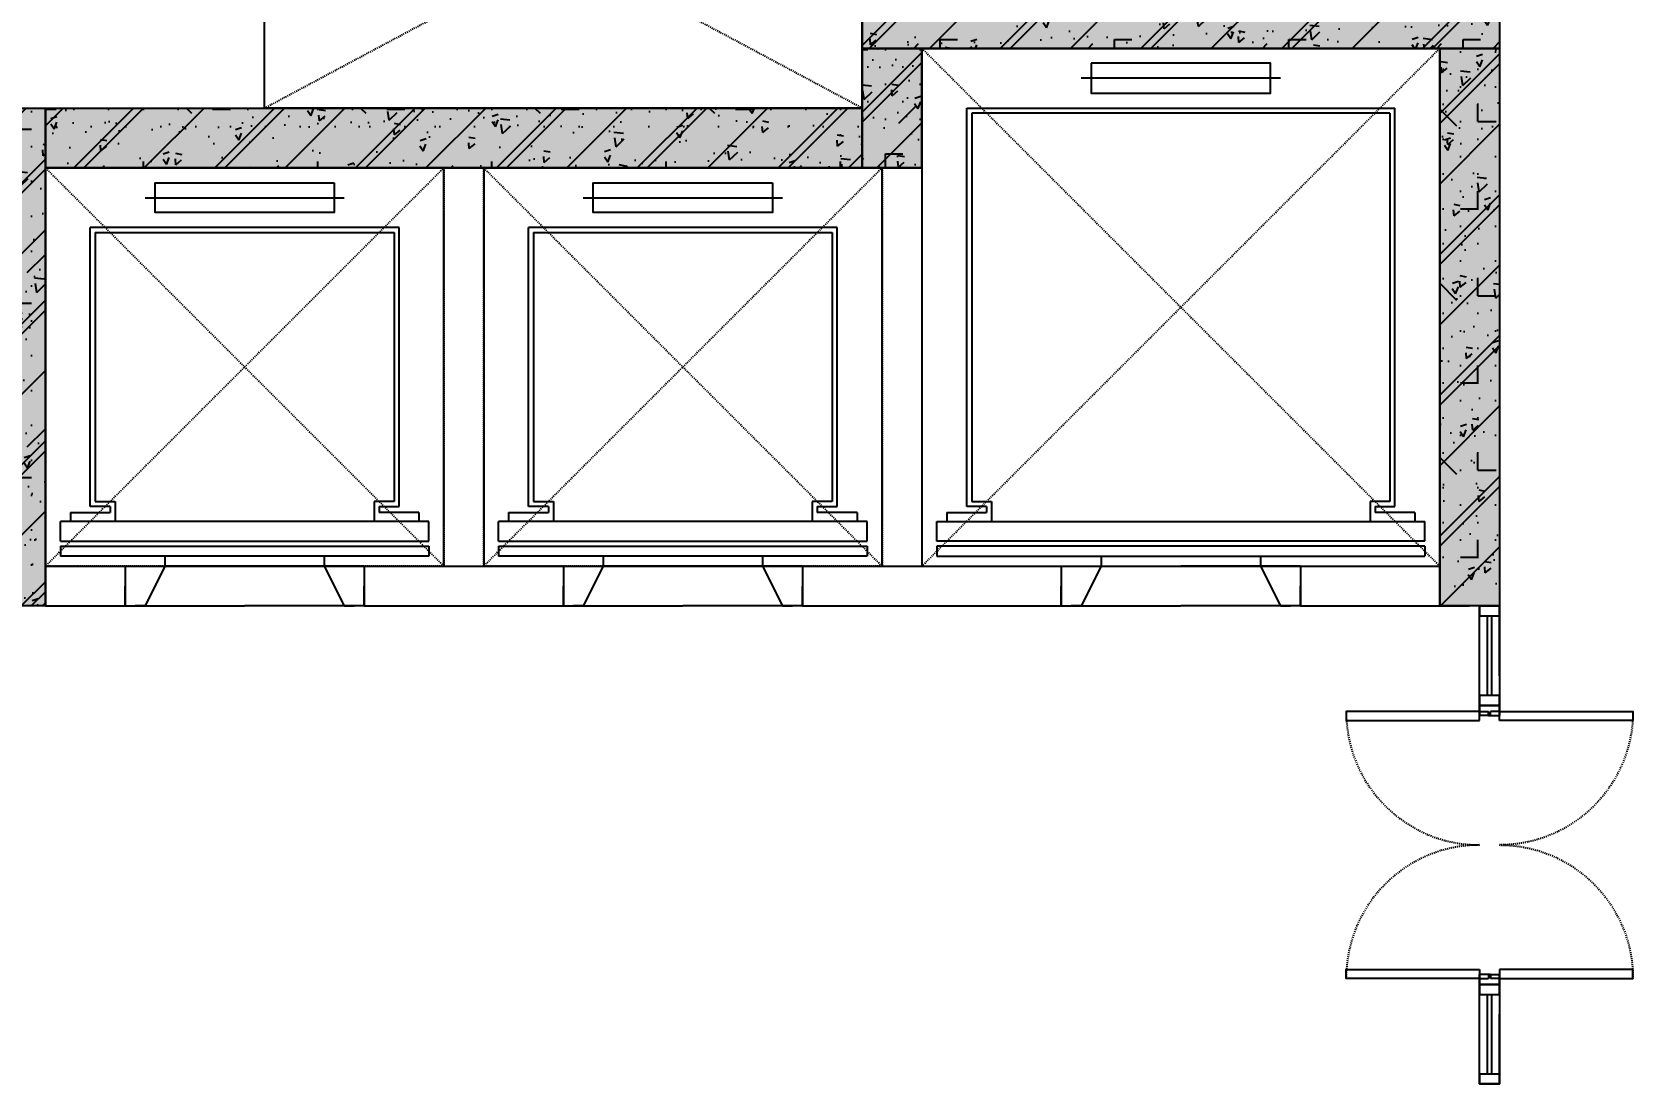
# Model space of a CAD drawing. Header units: millimetres. Extents: x 379264 to 1158416, y -283062 to 356890.
# Drawn here: x 726887.8 to 727048.6, y -22586.9 to -22481.2 of the extents above; entities that cross this region are included whole.
import ezdxf
from ezdxf.enums import TextEntityAlignment as Align

# ---------------------------------------------------------------- set-up
doc = ezdxf.new("R2010")
doc.units = ezdxf.units.MM
for name, pattern in [('BLOCK A - CHI TIET THANG 2$0$Center101', [13, 10, -1, 1, -1]), ('keyplan TANG 1$0$mb tang 1 TWC$0$Core 1A$0$Hidden10.5', [1.5, 1, -0.5]), ('keyplan TANG 1$0$mb tang 1 TWC$0$Hidden10.5', [1.5, 1, -0.5]), ('keyplan TANG 1$0$mb tang 1 TWC$0$Lift Car$0$Hidden10.5', [1.5, 1, -0.5])]:
    doc.linetypes.add(name, pattern=pattern)
for name, color, linetype in [('BLOCK A - CHI TIET THANG 2$0$Basement Grid Line', 250, 'BLOCK A - CHI TIET THANG 2$0$Center101'), ('BLOCK A - CHI TIET THANG 2$0$DnW', 20, 'Continuous'), ('keyplan TANG 1$0$mb tang 1 TWC$0$Brick Wall', 250, 'Continuous'), ('keyplan TANG 1$0$mb tang 1 TWC$0$Concrete Line', 250, 'Continuous'), ('keyplan TANG 1$0$mb tang 1 TWC$0$Door', 250, 'Continuous'), ('keyplan TANG 1$0$mb tang 1 TWC$0$Furniture', 250, 'Continuous'), ('keyplan TANG 1$0$mb tang 1 TWC$0$Glass', 250, 'Continuous'), ('keyplan TANG 1$0$mb tang 1 TWC$0$Lift Car', 250, 'Continuous'), ('keyplan TANG 1$0$mb tang 1 TWC$0$Opening Hidden', 250, 'keyplan TANG 1$0$mb tang 1 TWC$0$Core 1A$0$Hidden10.5'), ('keyplan TANG 1$0$mb tang 1 TWC$0$Opening Line', 250, 'Continuous'), ('keyplan TANG 1$0$mb tang 1 TWC$0$Opening Text', 250, 'Continuous'), ('keyplan TANG 1$0$MB_Cot tang 1$0$Concrete Hatch', 250, 'Continuous'), ('keyplan TANG 1$0$MB_Cot tang 1$0$Concrete Line', 250, 'Continuous'), ('keyplan TANG 1$0$MB_Cot tang 1$0$Concrete Solid', 250, 'Continuous')]:
    doc.layers.add(name, color=color, linetype=linetype)
doc.styles.add('keyplan TANG 1$0$mb tang 1 TWC$0$Arial_C', font='arial.ttf')
doc.styles.add('keyplan TANG 1$0$mb tang 1 TWC$0$VNI-HelveC', font='VHELVCN_0.TTF')
doc.dimstyles.new('keyplan TANG 1$0$mb tang 1 TWC$0$Dim 100 (A1-A2)', dxfattribs={"dimscale": 100, "dimtxt": 2, "dimasz": 0.7, "dimexe": 0, "dimexo": 1, "dimgap": 1, "dimtad": 1, "dimdec": 0, "dimzin": 12, "dimdsep": 46, "dimtxsty": 'keyplan TANG 1$0$mb tang 1 TWC$0$Arial_C', "dimblk": 'keyplan TANG 1$0$mb tang 1 TWC$0$_Dot', "dimcen": 1, "dimclrd": 256, "dimclre": 256, "dimclrt": 3, "dimadec": 0, "dimazin": 0, "dimtfac": 1, "dimtdec": 0, "dimtix": 1, "dimtmove": 2, "dimatfit": 3, "dimldrblk": 'keyplan TANG 1$0$mb tang 1 TWC$0$HTT Arrow 30', "dimfxl": 1, "dimtolj": 1, "dimtzin": 0, "dimarcsym": 0})

# ---------------------------------------------------------------- blocks, each defined once
blk = doc.blocks.new('*U161')
at = {"layer": 'keyplan TANG 1$0$mb tang 1 TWC$0$Opening Hidden'}
for p, q in [((0, 0), (3000, 1600)), ((3000, 0), (0, 1600))]:
    blk.add_line(p, q, dxfattribs=at)
at = {"layer": 'keyplan TANG 1$0$mb tang 1 TWC$0$Opening Line'}
blk.add_lwpolyline([(0, 0), (3000, 5.684341886080801e-14), (3000, 1600), (0, 1600)], close=True, dxfattribs=at)
at = {"layer": 'keyplan TANG 1$0$mb tang 1 TWC$0$Opening Text', "style": 'keyplan TANG 1$0$mb tang 1 TWC$0$VNI-HelveC'}
blk.add_attdef('OPENING', text='', height=100, dxfattribs=at).set_placement((1497.69925521547, 798.772936114925), align=Align.MIDDLE_CENTER)
blk = doc.blocks.new('keyplan TANG 1$0$mb tang 1 TWC$0$A$C1c2797fe')
at = {"layer": 'keyplan TANG 1$0$mb tang 1 TWC$0$Furniture'}
ref = blk.add_blockref('*U161', (84000.24281943377, 19649.99999474955), dxfattribs=dict(at, xscale=-1))
ref.add_attrib('OPENING', 'ÑIEÄN +ÑIEÄN NHEÏ', dxfattribs={"layer": 'keyplan TANG 1$0$mb tang 1 TWC$0$Opening Text', "height": 100, "style": 'keyplan TANG 1$0$mb tang 1 TWC$0$VNI-HelveC'}).set_placement((82502.5435642183, 20448.77293086448), align=Align.MIDDLE_CENTER)
blk = doc.blocks.new('keyplan TANG 1$0$mb tang 1 TWC$0$_Dot')
at = {"color": 0, "linetype": 'ByBlock', "lineweight": -2}
blk.add_line((-0.5, 0), (-1, 0), dxfattribs=at)
at = {"color": 0, "linetype": 'ByBlock', "const_width": 0.5}
blk.add_lwpolyline([(-0.25, 0, 1), (0.25, 0, 1)], format="xyb", close=True, dxfattribs=at)
blk = doc.blocks.new('*D148')
at = {"layer": 'Defpoints', "lineweight": -2, "transparency": 16777216}
for p, q in [((-132975.3291589179, -60783.47322053788), (-132975.3291589179, -60883.47322053788)), ((-130975.3291589179, -60783.47322053788), (-130975.3291589179, -60883.47322053788)), ((-132905.3291589179, -60883.47322053788), (-131045.3291589179, -60883.47322053788))]:
    blk.add_line(p, q, dxfattribs=at)
at = {"layer": 'Defpoints', "color": 0, "transparency": 16777216}
for p in [(-132975.3291589179, -60883.47322053788), (-130975.3291589179, -60883.47322053788), (-130975.3291589179, -60883.47322053788)]:
    blk.add_point(p, dxfattribs=at)
at = {"layer": 'Defpoints', "lineweight": -2, "transparency": 16777216, "xscale": 70, "yscale": 70, "zscale": 70, "rotation": 180}
blk.add_blockref('keyplan TANG 1$0$mb tang 1 TWC$0$_Dot', (-132975.3291589179, -60883.47322053788), dxfattribs=at)
at = {"layer": 'Defpoints', "lineweight": -2, "transparency": 16777216, "xscale": 70, "yscale": 70, "zscale": 70}
blk.add_blockref('keyplan TANG 1$0$mb tang 1 TWC$0$_Dot', (-130975.3291589179, -60883.47322053788), dxfattribs=at)
at = {"layer": 'Defpoints', "color": 3, "transparency": 16777216, "insert": (-131975.3291589179, -60681.35862299355), "char_height": 200, "attachment_point": 5, "style": 'keyplan TANG 1$0$mb tang 1 TWC$0$Arial_C'}
blk.add_mtext('\\A1;2000', dxfattribs=at)
blk = doc.blocks.new('keyplan TANG 1$0$mb tang 1 TWC$0$HTT Arrow 30')
blk.add_hatch(color=256).paths.add_polyline_path([(-2.5, 0.3750000000000002), (-2.5, -0.3749999999999998), (0, 0)])
at = {"color": 0, "linetype": 'ByBlock', "lineweight": -2}
for p, q in [((0, 0), (-2.5, 0.3750000000000002)), ((-2.5, -0.3749999999999998), (-2.5, 0.3750000000000002)), ((0, 0), (-2.5, -0.3749999999999998))]:
    blk.add_line(p, q, dxfattribs=at)
blk = doc.blocks.new('*D149')
at = {"layer": 'Defpoints', "lineweight": -2, "transparency": 16777216}
for p, q in [((-131075.329158918, -58883.47322053791), (-130975.3291589181, -58883.47322053791)), ((-130975.3291589181, -58953.47322053791), (-130975.3291589181, -60813.47322053791)), ((-131075.329158918, -60883.47322053791), (-130975.3291589181, -60883.47322053791))]:
    blk.add_line(p, q, dxfattribs=at)
at = {"layer": 'Defpoints', "color": 0, "transparency": 16777216}
for p in [(-130975.329158918, -58883.47322053791), (-130975.329158918, -60883.47322053791), (-130975.3291589181, -60883.47322053791)]:
    blk.add_point(p, dxfattribs=at)
at = {"layer": 'Defpoints', "lineweight": -2, "transparency": 16777216, "xscale": 70, "yscale": 70, "zscale": 70}
for p, rotation in [((-130975.3291589181, -58883.47322053791), 90), ((-130975.3291589181, -60883.47322053791), 270)]:
    blk.add_blockref('keyplan TANG 1$0$mb tang 1 TWC$0$_Dot', p, dxfattribs=dict(at, rotation=rotation))
at = {"layer": 'Defpoints', "color": 3, "transparency": 16777216, "insert": (-131177.4437564624, -59883.47322053786), "char_height": 200, "attachment_point": 5, "rotation": 90, "style": 'keyplan TANG 1$0$mb tang 1 TWC$0$Arial_C'}
blk.add_mtext('\\A1;2000', dxfattribs=at)
blk = doc.blocks.new('*D151')
at = {"layer": 'Defpoints', "lineweight": -2, "transparency": 16777216}
for p, q in [((-133897.6599080609, -53383.47322053788), (-133897.6599080609, -53483.47322053788)), ((-131297.6599080609, -53383.47322053788), (-131297.6599080609, -53483.47322053788)), ((-133827.6599080609, -53483.47322053788), (-131367.6599080609, -53483.47322053788))]:
    blk.add_line(p, q, dxfattribs=at)
at = {"layer": 'Defpoints', "color": 0, "transparency": 16777216}
for p in [(-133897.6599080609, -53483.47322053788), (-131297.6599080609, -53483.47322053788), (-131297.6599080609, -53483.47322053788)]:
    blk.add_point(p, dxfattribs=at)
at = {"layer": 'Defpoints', "lineweight": -2, "transparency": 16777216, "xscale": 70, "yscale": 70, "zscale": 70, "rotation": 180}
blk.add_blockref('keyplan TANG 1$0$mb tang 1 TWC$0$_Dot', (-133897.6599080609, -53483.47322053788), dxfattribs=at)
at = {"layer": 'Defpoints', "lineweight": -2, "transparency": 16777216, "xscale": 70, "yscale": 70, "zscale": 70}
blk.add_blockref('keyplan TANG 1$0$mb tang 1 TWC$0$_Dot', (-131297.6599080609, -53483.47322053788), dxfattribs=at)
at = {"layer": 'Defpoints', "color": 3, "transparency": 16777216, "insert": (-132597.6599080609, -53281.35862299355), "char_height": 200, "attachment_point": 5, "style": 'keyplan TANG 1$0$mb tang 1 TWC$0$Arial_C'}
blk.add_mtext('\\A1;2600', dxfattribs=at)
blk = doc.blocks.new('*D152')
at = {"layer": 'Defpoints', "lineweight": -2, "transparency": 16777216}
for p, q in [((-131397.659908061, -53483.47322053791), (-131297.6599080613, -53483.47322053791)), ((-131297.6599080613, -56013.47322053791), (-131297.6599080613, -53553.47322053791)), ((-131397.659908061, -56083.47322053791), (-131297.6599080613, -56083.47322053791))]:
    blk.add_line(p, q, dxfattribs=at)
at = {"layer": 'Defpoints', "color": 0, "transparency": 16777216}
for p in [(-131297.659908061, -53483.47322053791), (-131297.6599080613, -53483.47322053791), (-131297.659908061, -56083.47322053791)]:
    blk.add_point(p, dxfattribs=at)
at = {"layer": 'Defpoints', "lineweight": -2, "transparency": 16777216, "xscale": 70, "yscale": 70, "zscale": 70}
for p, rotation in [((-131297.6599080613, -53483.47322053791), 90), ((-131297.6599080613, -56083.47322053791), 270)]:
    blk.add_blockref('keyplan TANG 1$0$mb tang 1 TWC$0$_Dot', p, dxfattribs=dict(at, rotation=rotation))
at = {"layer": 'Defpoints', "color": 3, "transparency": 16777216, "insert": (-131499.7745056056, -54783.47322053786), "char_height": 200, "attachment_point": 5, "rotation": 90, "style": 'keyplan TANG 1$0$mb tang 1 TWC$0$Arial_C'}
blk.add_mtext('\\A1;2600', dxfattribs=at)
blk = doc.blocks.new('keyplan TANG 1$0$mb tang 1 TWC$0$Door 1400-1')
at = {"color": 0, "linetype": 'ByBlock'}
for p, q in [((29.99999962575384, 100.0000000003201), (-3.742461558431387e-07, 100.000000000131)), ((-3.742461558431387e-07, 100.000000000131), (0, 0)), ((29.99999962575384, 100.0000000003201), (29.99999979416316, 55.00000000033469)), ((1370.000000119884, 100.0000000003201), (1400.000000119884, 100.000000000131)), ((1370.000000119884, 100.0000000003201), (1369.999999951474, 55.00000000033469)), ((1400.000000119884, 100.000000000131), (1399.999999745638, 7.105427357601002e-15)), ((0, 0), (50, 4.074536263942719e-10)), ((49.99999979417771, 55.00000000046566), (29.99999979416316, 55.00000000033469)), ((49.99999979417771, 55.00000000046566), (50, 4.074536263942719e-10)), ((1349.99999995146, 55.00000000046566), (1369.999999951474, 55.00000000033469)), ((1349.99999995146, 55.00000000046566), (1349.999999745638, 4.074607318216295e-10)), ((1399.999999745638, 7.105427357601002e-15), (1349.999999745638, 4.074607318216295e-10))]:
    blk.add_line(p, q, dxfattribs=at)
for points in [[(74.99999962575384, 100.0000000003202), (29.99999962575384, 100.0000000003201), (29.99999962575384, 770.0000000003201), (74.99999962575384, 770.0000000003203)], [(1325.000000119884, 100.0000000003202), (1370.000000119884, 100.0000000003201), (1370.000000119884, 770.0000000003201), (1325.000000119884, 770.0000000003203)]]:
    blk.add_lwpolyline(points, close=True)
at = {"color": 0, "linetype": 'keyplan TANG 1$0$mb tang 1 TWC$0$Hidden10.5'}
for centre, start, end in [((29.99999962575386, 99.99999515387427), 4.144490982744002e-07, 90), ((1370.000000119884, 99.99999515387427), 90, 179.9999995855509)]:
    blk.add_arc(centre, 670.0000002470649, start, end, dxfattribs=at)
blk = doc.blocks.new('*U1420')
at = {"layer": 'keyplan TANG 1$0$mb tang 1 TWC$0$Door'}
blk.add_blockref('keyplan TANG 1$0$mb tang 1 TWC$0$Door 1400-1', (0, 0), dxfattribs=at)
blk = doc.blocks.new('*U47')
at = {"layer": 'keyplan TANG 1$0$MB_Cot tang 1$0$Concrete Hatch'}
h = blk.add_hatch(dxfattribs=at)
h.set_pattern_fill('CONCRETE', color=256, scale=50, style=0, pattern_type=2)
h.set_pattern_definition([(45, (-250, 2850), (-176.7766952966369, 176.7766952966369), []), (45, (-250, 2900), (-353.5533905932737, 353.5533905932738), []), (49.99999999999999, (-250, 2850), (358.6300913003767, -31.37606749129755), [37.5, -412.5]), (355, (-250, 2850), (-69.3756668065, 376.0960668500059), [30, -330]), (100.4514, (-220.11416, 2847.38533), (289.2546908570108, 344.7197710304768), [31.870095, -350.571056]), (46.18420000000001, (-250, 2950), (533.6205243128222, -82.75950716450905), [56.25, -618.75]), (96.6356, (-205.5316275, 2943.1033465), (467.3313527743517, 487.0589354502209), [47.805144, -525.8565]), (351.1842, (-250, 2950), (467.3309725668136, 487.0593004626623), [45, -495]), (21, (-200, 2925), (298.4535260592309, -201.3094453326694), [37.5, -412.5]), (326.0000000000001, (-200, 2925), (121.6576659607909, 362.5750225234265), [30, -330]), (71.4514, (-175.1288835, 2908.224197), (420.111314290745, 161.2652483549762), [31.870095, -350.571056]), (37.50000000000001, (-250, 2850), (6.079927658645334, 166.4469269156558), [0, -326, 0, -335, 0, -331.25]), (7.499999999999999, (-250, 2850), (131.5347687210743, 197.2058559411801), [0, -191, 0, -318.5, 0, -126.25]), (327.5, (-361.5, 2850), (266.9112180862045, -11.2774358671899), [0, -125, 0, -390, 0, -517.5]), (317.5, (-411.5, 2850), (291.5930846711931, 50.05249116615882), [0, -162.5, 0, -259, 0, -367.5]), (0, (-75, 3025), (0, 875), [87.5, -787.5]), (0, (187.5, 3200), (0, 875), [87.5, -787.5]), (0, (12.5, 3550), (0, 875), [87.5, -350, 87.5, -350]), (90, (-75, 3025), (-875, 5.35782974626967e-14), [87.5, -787.5]), (90, (12.5, 3550), (-875, 5.35782974626967e-14), [87.5, -787.5]), (90, (275, 3200), (-875, 5.35782974626967e-14), [87.5, -787.5]), (90, (450, 3462.5), (-875, 5.35782974626967e-14), [87.5, -787.5]), (135, (12.5, 3025), (-875.016357447105, 8.881784197001252e-14), [123.76, -1113.7]), (135, (100, 3550), (-875.016357447105, 8.881784197001252e-14), [123.76, -1113.7]), (45, (187.5, 3200), (8.881784197001252e-14, 875.016357447105), [123.76, -247.485, 123.76, -742.455]), (0, (-425, 2850), (87.5, 87.5), [-175, 0])])
h.paths.add_polyline_path([(-250, 3050), (-250, -149.9999999999999), (50.0000000001146, -150), (50.0000000001146, 3050)])
at = {"layer": 'keyplan TANG 1$0$MB_Cot tang 1$0$Concrete Solid'}
blk.add_hatch(color=256, dxfattribs=at).paths.add_polyline_path([(-250, 3050), (-250, -149.9999999999999), (50.0000000001146, -150), (50.0000000001146, 3050)])
at = {"layer": 'keyplan TANG 1$0$MB_Cot tang 1$0$Concrete Line'}
blk.add_lwpolyline([(-250, 3050), (-250, -149.9999999999999), (50.0000000001146, -150), (50.0000000001146, 3050)], close=True, dxfattribs=at)
blk = doc.blocks.new('*U48')
at = {"layer": 'keyplan TANG 1$0$MB_Cot tang 1$0$Concrete Hatch'}
h = blk.add_hatch(dxfattribs=at)
h.set_pattern_fill('CONCRETE', color=256, scale=50, style=0, pattern_type=2)
h.set_pattern_definition([(45, (-250, 3750), (-176.7766952966369, 176.7766952966369), []), (45, (-250, 3800), (-353.5533905932737, 353.5533905932738), []), (49.99999999999999, (-250, 3750), (358.6300913003767, -31.37606749129755), [37.5, -412.5]), (355, (-250, 3750), (-69.3756668065, 376.0960668500059), [30, -330]), (100.4514, (-220.11416, 3747.38533), (289.2546908570108, 344.7197710304768), [31.870095, -350.571056]), (46.18420000000001, (-250, 3850), (533.6205243128222, -82.75950716450905), [56.25, -618.75]), (96.6356, (-205.5316275, 3843.1033465), (467.3313527743517, 487.0589354502209), [47.805144, -525.8565]), (351.1842, (-250, 3850), (467.3309725668136, 487.0593004626623), [45, -495]), (21, (-200, 3825), (298.4535260592309, -201.3094453326694), [37.5, -412.5]), (326.0000000000001, (-200, 3825), (121.6576659607909, 362.5750225234265), [30, -330]), (71.4514, (-175.1288835, 3808.224197), (420.111314290745, 161.2652483549762), [31.870095, -350.571056]), (37.50000000000001, (-250, 3750), (6.079927658645334, 166.4469269156558), [0, -326, 0, -335, 0, -331.25]), (7.499999999999999, (-250, 3750), (131.5347687210743, 197.2058559411801), [0, -191, 0, -318.5, 0, -126.25]), (327.5, (-361.5, 3750), (266.9112180862045, -11.2774358671899), [0, -125, 0, -390, 0, -517.5]), (317.5, (-411.5, 3750), (291.5930846711931, 50.05249116615882), [0, -162.5, 0, -259, 0, -367.5]), (0, (-75, 3925), (0, 875), [87.5, -787.5]), (0, (187.5, 4100), (0, 875), [87.5, -787.5]), (0, (12.5, 4450), (0, 875), [87.5, -350, 87.5, -350]), (90, (-75, 3925), (-875, 5.35782974626967e-14), [87.5, -787.5]), (90, (12.5, 4450), (-875, 5.35782974626967e-14), [87.5, -787.5]), (90, (275, 4100), (-875, 5.35782974626967e-14), [87.5, -787.5]), (90, (450, 4362.5), (-875, 5.35782974626967e-14), [87.5, -787.5]), (135, (12.5, 3925), (-875.016357447105, 8.881784197001252e-14), [123.76, -1113.7]), (135, (100, 4450), (-875.016357447105, 8.881784197001252e-14), [123.76, -1113.7]), (45, (187.5, 4100), (8.881784197001252e-14, 875.016357447105), [123.76, -247.485, 123.76, -742.455]), (0, (-425, 3750), (87.5, 87.5), [-175, 0])])
h.paths.add_polyline_path([(-250, 3950), (-250, -149.9999999999999), (50.0000000001146, -150), (50.0000000001146, 3950)])
at = {"layer": 'keyplan TANG 1$0$MB_Cot tang 1$0$Concrete Solid'}
blk.add_hatch(color=256, dxfattribs=at).paths.add_polyline_path([(-250, 3950), (-250, -149.9999999999999), (50.0000000001146, -150), (50.0000000001146, 3950)])
at = {"layer": 'keyplan TANG 1$0$MB_Cot tang 1$0$Concrete Line'}
blk.add_lwpolyline([(-250, 3950), (-250, -149.9999999999999), (50.0000000001146, -150), (50.0000000001146, 3950)], close=True, dxfattribs=at)
blk = doc.blocks.new('*U49')
at = {"layer": 'keyplan TANG 1$0$MB_Cot tang 1$0$Concrete Hatch'}
h = blk.add_hatch(dxfattribs=at)
h.set_pattern_fill('CONCRETE', color=256, scale=50, style=0, pattern_type=2)
h.set_pattern_definition([(45, (-2450, -49.99999999999986), (-176.7766952966369, 176.7766952966369), []), (45, (-2450, 1.4210854715202e-13), (-353.5533905932737, 353.5533905932738), []), (49.99999999999999, (-2450, -49.99999999999986), (358.6300913003767, -31.37606749129755), [37.5, -412.5]), (355, (-2450, -49.99999999999986), (-69.3756668065, 376.0960668500059), [30, -330]), (100.4514, (-2420.11416, -52.61466999999985), (289.2546908570108, 344.7197710304768), [31.870095, -350.571056]), (46.18420000000001, (-2450, 50.00000000000014), (533.6205243128222, -82.75950716450905), [56.25, -618.75]), (96.6356, (-2405.5316275, 43.10334650000013), (467.3313527743517, 487.0589354502209), [47.805144, -525.8565]), (351.1842, (-2450, 50.00000000000014), (467.3309725668136, 487.0593004626623), [45, -495]), (21, (-2400, 25.00000000000014), (298.4535260592309, -201.3094453326694), [37.5, -412.5]), (326.0000000000001, (-2400, 25.00000000000014), (121.6576659607909, 362.5750225234265), [30, -330]), (71.4514, (-2375.1288835, 8.224197000000146), (420.111314290745, 161.2652483549762), [31.870095, -350.571056]), (37.50000000000001, (-2450, -49.99999999999986), (6.079927658645334, 166.4469269156558), [0, -326, 0, -335, 0, -331.25]), (7.499999999999999, (-2450, -49.99999999999986), (131.5347687210743, 197.2058559411801), [0, -191, 0, -318.5, 0, -126.25]), (327.5, (-2561.5, -49.99999999999986), (266.9112180862045, -11.2774358671899), [0, -125, 0, -390, 0, -517.5]), (317.5, (-2611.5, -49.99999999999986), (291.5930846711931, 50.05249116615882), [0, -162.5, 0, -259, 0, -367.5]), (0, (-2275, 125.0000000000001), (0, 875), [87.5, -787.5]), (0, (-2012.5, 300.0000000000001), (0, 875), [87.5, -787.5]), (0, (-2187.5, 650.0000000000001), (0, 875), [87.5, -350, 87.5, -350]), (90, (-2275, 125.0000000000001), (-875, 5.35782974626967e-14), [87.5, -787.5]), (90, (-2187.5, 650.0000000000001), (-875, 5.35782974626967e-14), [87.5, -787.5]), (90, (-1925, 300.0000000000001), (-875, 5.35782974626967e-14), [87.5, -787.5]), (90, (-1750, 562.5000000000001), (-875, 5.35782974626967e-14), [87.5, -787.5]), (135, (-2187.5, 125.0000000000001), (-875.016357447105, 8.881784197001252e-14), [123.76, -1113.7]), (135, (-2100, 650.0000000000001), (-875.016357447105, 8.881784197001252e-14), [123.76, -1113.7]), (45, (-2012.5, 300.0000000000001), (8.881784197001252e-14, 875.016357447105), [123.76, -247.485, 123.76, -742.455]), (0, (-2625, -49.99999999999986), (87.5, 87.5), [-175, 0])])
h.paths.add_polyline_path([(-2450, 150), (-2450, -149.9999999999999), (50.0000000001146, -150), (50.0000000001146, 150)])
at = {"layer": 'keyplan TANG 1$0$MB_Cot tang 1$0$Concrete Solid'}
blk.add_hatch(color=256, dxfattribs=at).paths.add_polyline_path([(-2450, 150), (-2450, -149.9999999999999), (50.0000000001146, -150), (50.0000000001146, 150)])
at = {"layer": 'keyplan TANG 1$0$MB_Cot tang 1$0$Concrete Line'}
blk.add_lwpolyline([(-2450, 150), (-2450, -149.9999999999999), (50.0000000001146, -150), (50.0000000001146, 150)], close=True, dxfattribs=at)
blk = doc.blocks.new('*U50')
at = {"layer": 'keyplan TANG 1$0$MB_Cot tang 1$0$Concrete Hatch'}
h = blk.add_hatch(dxfattribs=at)
h.set_pattern_fill('CONCRETE', color=256, scale=50, style=0, pattern_type=2)
h.set_pattern_definition([(45, (-2150, -49.99999999999986), (-176.7766952966369, 176.7766952966369), []), (45, (-2150, 1.4210854715202e-13), (-353.5533905932737, 353.5533905932738), []), (49.99999999999999, (-2150, -49.99999999999986), (358.6300913003767, -31.37606749129755), [37.5, -412.5]), (355, (-2150, -49.99999999999986), (-69.3756668065, 376.0960668500059), [30, -330]), (100.4514, (-2120.11416, -52.61466999999985), (289.2546908570108, 344.7197710304768), [31.870095, -350.571056]), (46.18420000000001, (-2150, 50.00000000000014), (533.6205243128222, -82.75950716450905), [56.25, -618.75]), (96.6356, (-2105.5316275, 43.10334650000013), (467.3313527743517, 487.0589354502209), [47.805144, -525.8565]), (351.1842, (-2150, 50.00000000000014), (467.3309725668136, 487.0593004626623), [45, -495]), (21, (-2100, 25.00000000000014), (298.4535260592309, -201.3094453326694), [37.5, -412.5]), (326.0000000000001, (-2100, 25.00000000000014), (121.6576659607909, 362.5750225234265), [30, -330]), (71.4514, (-2075.1288835, 8.224197000000146), (420.111314290745, 161.2652483549762), [31.870095, -350.571056]), (37.50000000000001, (-2150, -49.99999999999986), (6.079927658645334, 166.4469269156558), [0, -326, 0, -335, 0, -331.25]), (7.499999999999999, (-2150, -49.99999999999986), (131.5347687210743, 197.2058559411801), [0, -191, 0, -318.5, 0, -126.25]), (327.5, (-2261.5, -49.99999999999986), (266.9112180862045, -11.2774358671899), [0, -125, 0, -390, 0, -517.5]), (317.5, (-2311.5, -49.99999999999986), (291.5930846711931, 50.05249116615882), [0, -162.5, 0, -259, 0, -367.5]), (0, (-1975, 125.0000000000001), (0, 875), [87.5, -787.5]), (0, (-1712.5, 300.0000000000001), (0, 875), [87.5, -787.5]), (0, (-1887.5, 650.0000000000001), (0, 875), [87.5, -350, 87.5, -350]), (90, (-1975, 125.0000000000001), (-875, 5.35782974626967e-14), [87.5, -787.5]), (90, (-1887.5, 650.0000000000001), (-875, 5.35782974626967e-14), [87.5, -787.5]), (90, (-1625, 300.0000000000001), (-875, 5.35782974626967e-14), [87.5, -787.5]), (90, (-1450, 562.5000000000001), (-875, 5.35782974626967e-14), [87.5, -787.5]), (135, (-1887.5, 125.0000000000001), (-875.016357447105, 8.881784197001252e-14), [123.76, -1113.7]), (135, (-1800, 650.0000000000001), (-875.016357447105, 8.881784197001252e-14), [123.76, -1113.7]), (45, (-1712.5, 300.0000000000001), (8.881784197001252e-14, 875.016357447105), [123.76, -247.485, 123.76, -742.455]), (0, (-2325, -49.99999999999986), (87.5, 87.5), [-175, 0])])
h.paths.add_polyline_path([(-2450, 150), (-2450, -149.9999999999999), (350, -150), (350, 150)])
at = {"layer": 'keyplan TANG 1$0$MB_Cot tang 1$0$Concrete Solid'}
blk.add_hatch(color=256, dxfattribs=at).paths.add_polyline_path([(-2450, 150), (-2450, -149.9999999999999), (350, -150), (350, 150)])
at = {"layer": 'keyplan TANG 1$0$MB_Cot tang 1$0$Concrete Line'}
blk.add_lwpolyline([(-2450, 150), (-2450, -149.9999999999999), (350, -150), (350, 150)], close=True, dxfattribs=at)
blk = doc.blocks.new('*U51')
at = {"layer": 'keyplan TANG 1$0$MB_Cot tang 1$0$Concrete Hatch'}
h = blk.add_hatch(dxfattribs=at)
h.set_pattern_fill('CONCRETE', color=256, scale=50, style=0, pattern_type=2)
h.set_pattern_definition([(45, (50, -49.99999999999986), (-176.7766952966369, 176.7766952966369), []), (45, (50, 1.4210854715202e-13), (-353.5533905932737, 353.5533905932738), []), (49.99999999999999, (50, -49.99999999999986), (358.6300913003767, -31.37606749129755), [37.5, -412.5]), (355, (50, -49.99999999999986), (-69.3756668065, 376.0960668500059), [30, -330]), (100.4514, (79.88584000000003, -52.61466999999985), (289.2546908570108, 344.7197710304768), [31.870095, -350.571056]), (46.18420000000001, (50, 50.00000000000014), (533.6205243128222, -82.75950716450905), [56.25, -618.75]), (96.6356, (94.46837249999999, 43.10334650000013), (467.3313527743517, 487.0589354502209), [47.805144, -525.8565]), (351.1842, (50, 50.00000000000014), (467.3309725668136, 487.0593004626623), [45, -495]), (21, (100, 25.00000000000014), (298.4535260592309, -201.3094453326694), [37.5, -412.5]), (326.0000000000001, (100, 25.00000000000014), (121.6576659607909, 362.5750225234265), [30, -330]), (71.4514, (124.8711165, 8.224197000000146), (420.111314290745, 161.2652483549762), [31.870095, -350.571056]), (37.50000000000001, (50, -49.99999999999986), (6.079927658645334, 166.4469269156558), [0, -326, 0, -335, 0, -331.25]), (7.499999999999999, (50, -49.99999999999986), (131.5347687210743, 197.2058559411801), [0, -191, 0, -318.5, 0, -126.25]), (327.5, (-61.5, -49.99999999999986), (266.9112180862045, -11.2774358671899), [0, -125, 0, -390, 0, -517.5]), (317.5, (-111.5, -49.99999999999986), (291.5930846711931, 50.05249116615882), [0, -162.5, 0, -259, 0, -367.5]), (0, (225, 125.0000000000001), (0, 875), [87.5, -787.5]), (0, (487.5, 300.0000000000001), (0, 875), [87.5, -787.5]), (0, (312.5, 650.0000000000001), (0, 875), [87.5, -350, 87.5, -350]), (90, (225, 125.0000000000001), (-875, 5.35782974626967e-14), [87.5, -787.5]), (90, (312.5, 650.0000000000001), (-875, 5.35782974626967e-14), [87.5, -787.5]), (90, (575, 300.0000000000001), (-875, 5.35782974626967e-14), [87.5, -787.5]), (90, (750, 562.5000000000001), (-875, 5.35782974626967e-14), [87.5, -787.5]), (135, (312.5, 125.0000000000001), (-875.016357447105, 8.881784197001252e-14), [123.76, -1113.7]), (135, (400, 650.0000000000001), (-875.016357447105, 8.881784197001252e-14), [123.76, -1113.7]), (45, (487.5, 300.0000000000001), (8.881784197001252e-14, 875.016357447105), [123.76, -247.485, 123.76, -742.455]), (0, (-125, -49.99999999999986), (87.5, 87.5), [-175, 0])])
h.paths.add_polyline_path([(-250, 150), (-250, -149.9999999999999), (350, -150), (350, 150)])
at = {"layer": 'keyplan TANG 1$0$MB_Cot tang 1$0$Concrete Solid'}
blk.add_hatch(color=256, dxfattribs=at).paths.add_polyline_path([(-250, 150), (-250, -149.9999999999999), (350, -150), (350, 150)])
at = {"layer": 'keyplan TANG 1$0$MB_Cot tang 1$0$Concrete Line'}
blk.add_lwpolyline([(-250, 150), (-250, -149.9999999999999), (350, -150), (350, 150)], close=True, dxfattribs=at)
blk = doc.blocks.new('keyplan TANG 1$0$mb tang 1 TWC$0$A$C8bd07aa3')
at = {"linetype": 'keyplan TANG 1$0$mb tang 1 TWC$0$Lift Car$0$Hidden10.5'}
for p, q in [((1000, -1000), (-1000, 1000)), ((1000, 1000), (-1000, -1000))]:
    blk.add_line(p, q, dxfattribs=at)
at = {"color": 0}
for p, q in [((400, 1000), (-400, 1000)), ((-400, 950), (-400, 1000)), ((400, 950), (400, 1000)), ((925.0000000000291, 950), (-925, 950)), ((-925, 900), (-925, 950)), ((-925.0000000000291, 900), (925.0000000000291, 900)), ((925.0000000000291, 900), (925.0000000000291, 950)), ((-925.0000000000291, 875), (925.0000000000291, 875)), ((-925, 875), (-925, 775)), ((925.0000000000291, 875), (925.0000000000291, 775)), ((925.0000000000291, 775), (-925, 775)), ((-875, 729.9999999999709), (-875, 775)), ((-675, 699.9999999999709), (-675, 729.9999999999709)), ((-650, 674.9999999999709), (-650, 775)), ((650, 675), (650, 775)), ((675, 700), (675, 729.9999999999709)), ((875.0000000000291, 729.9999999999709), (875.0000000000291, 775)), ((-675, 699.9999999999709), (-775, 699.9999999999709)), ((-775, 699.9999999999709), (-775, -700)), ((-750, -675), (-750, 674.9999999999709)), ((-750, 674.9999999999709), (-650, 674.9999999999709)), ((750, 675), (650, 675)), ((675, 700), (775, 700)), ((750, -675), (750, 675)), ((775, 700), (775, -700)), ((775, -700), (-775, -700.0000000000291)), ((-750, -675), (750, -675)), ((-500, -850.0000000000146), (500, -850.0000000000146))]:
    blk.add_line(p, q, dxfattribs=at)
at = {"color": 0, "ltscale": 1.5}
for p, q in [((-875, 729.9999999999709), (-675, 729.9999999999709)), ((875.0000000000291, 729.9999999999709), (675, 729.9999999999709))]:
    blk.add_line(p, q, dxfattribs=at)
at = {"color": 0}
for points in [[(-400, 1000), (-500, 1200), (-550, 1200)], [(400, 1000), (500, 1200), (550, 1200)]]:
    blk.add_lwpolyline(points, dxfattribs=at)
at = {"linetype": 'keyplan TANG 1$0$mb tang 1 TWC$0$Lift Car$0$Hidden10.5'}
blk.add_lwpolyline([(-1000, -1000), (1000, -1000), (1000, 1000), (-1000, 1000)], close=True, dxfattribs=at)
at = {"color": 0}
blk.add_lwpolyline([(450, -925.0000000000146), (450, -775.0000000000146), (-450, -775.0000000000146), (-450, -925.0000000000146)], close=True, dxfattribs=at)
at = {"layer": 'Defpoints'}
dim = blk.add_linear_dim(base=(999.9999999998254, -1000.000000000029), p1=(999.9999999999418, 1000), p2=(999.9999999999418, -1000), angle=90, dimstyle='keyplan TANG 1$0$mb tang 1 TWC$0$Dim 100 (A1-A2)', dxfattribs=at)
dim.commit()
dim.dimension.update_dxf_attribs({"geometry": '*D149', "text_midpoint": (797.8854024554894, 2.182787284255028e-11), "insert": (131975.3291589179, 59883.47322053788)})
dim = blk.add_linear_dim(base=(1000, -1000), p1=(-1000, -1000), p2=(1000, -1000), dimstyle='keyplan TANG 1$0$mb tang 1 TWC$0$Dim 100 (A1-A2)', dxfattribs=at)
dim.commit()
dim.dimension.update_dxf_attribs({"geometry": '*D148', "text_midpoint": (0, -797.885402455664), "insert": (131975.3291589179, 59883.47322053788)})
blk = doc.blocks.new('keyplan TANG 1$0$mb tang 1 TWC$0$A$Cc16aa9dd')
at = {"linetype": 'keyplan TANG 1$0$mb tang 1 TWC$0$Lift Car$0$Hidden10.5'}
for p, q in [((1300, 1300), (-1300, -1300)), ((1300, -1300), (-1300, 1300))]:
    blk.add_line(p, q, dxfattribs=at)
at = {"color": 0}
for p, q in [((-500, 1150.000000000015), (500, 1150.000000000015)), ((1075, 1000), (-1075, 1000.000000000029)), ((-1075, -999.9999999999709), (-1075, 1000)), ((-1050, 975), (1050, 975)), ((-1050, 975), (-1050, -974.9999999999709)), ((1050, 975), (1050, -975)), ((1075, -1000), (1075, 1000)), ((-1175, -1029.999999999971), (-1175, -1075)), ((-975, -999.9999999999709), (-1075, -999.9999999999709)), ((-1050, -974.9999999999709), (-950, -974.9999999999709)), ((-975, -999.9999999999709), (-975, -1029.999999999971)), ((-950, -974.9999999999709), (-950, -1075)), ((1050, -975), (950, -975)), ((950, -975), (950, -1075)), ((975, -1000), (1075, -1000)), ((975, -1000), (975, -1029.999999999971)), ((1175.000000000029, -1029.999999999971), (1175.000000000029, -1075)), ((1225.000000000029, -1075), (-1225, -1075)), ((-1225, -1175), (-1225, -1075)), ((1225.000000000029, -1175), (1225.000000000029, -1075)), ((-1225.000000000029, -1175), (1225.000000000029, -1175)), ((-1225.000000000029, -1200), (1225.000000000029, -1200)), ((-1225, -1200), (-1225, -1250)), ((1225.000000000029, -1200), (1225.000000000029, -1250)), ((1225.000000000029, -1250), (-1225, -1250)), ((-400, -1250), (-400, -1300)), ((400, -1250), (400, -1300)), ((400, -1300), (-400, -1300))]:
    blk.add_line(p, q, dxfattribs=at)
at = {"color": 0, "ltscale": 1.5}
for p, q in [((-1175, -1029.999999999971), (-975, -1029.999999999971)), ((1175.000000000029, -1029.999999999971), (975, -1029.999999999971))]:
    blk.add_line(p, q, dxfattribs=at)
at = {"linetype": 'keyplan TANG 1$0$mb tang 1 TWC$0$Lift Car$0$Hidden10.5'}
blk.add_lwpolyline([(-1300, 1300), (1300, 1300), (1300, -1300), (-1300, -1300)], close=True, dxfattribs=at)
at = {"color": 0}
blk.add_lwpolyline([(450, 1225.000000000015), (450, 1075.000000000015), (-450, 1075.000000000015), (-450, 1225.000000000015)], close=True, dxfattribs=at)
for points in [[(-400, -1300), (-500, -1500), (-550, -1500)], [(400, -1300), (500, -1500), (550, -1500)]]:
    blk.add_lwpolyline(points, dxfattribs=at)
at = {"layer": 'Defpoints'}
dim = blk.add_linear_dim(base=(1300, 1300), p1=(-1300, 1300), p2=(1300, 1300), dimstyle='keyplan TANG 1$0$mb tang 1 TWC$0$Dim 100 (A1-A2)', dxfattribs=at)
dim.commit()
dim.dimension.update_dxf_attribs({"geometry": '*D151', "text_midpoint": (0, 1502.114597544336), "insert": (132597.6599080609, 54783.47322053788)})
dim = blk.add_linear_dim(base=(1299.999999999651, 1299.999999999971), p1=(1299.999999999942, -1300), p2=(1299.999999999942, 1300), angle=270, dimstyle='keyplan TANG 1$0$mb tang 1 TWC$0$Dim 100 (A1-A2)', dxfattribs=at)
dim.commit()
dim.dimension.update_dxf_attribs({"geometry": '*D152', "text_midpoint": (1097.885402455344, 2.182787284255028e-11), "insert": (132597.6599080609, 54783.47322053788)})
blk = doc.blocks.new('keyplan TANG 1$0$mb tang 1 TWC$0$A$C20BE7445')
at = {"layer": 'keyplan TANG 1$0$mb tang 1 TWC$0$Brick Wall'}
for p, q in [((79900.24281943377, 17350), (79900.24281943377, 17250)), ((79900.24281943377, 17350), (80300.24281943377, 17350)), ((80300.24281943377, 17350), (80300.24281943377, 17250)), ((81500.24281943377, 17350), (81500.24281943377, 17250)), ((81500.24281943377, 17350), (82500.24281943377, 17350)), ((82500.24281943377, 17350), (82500.24281943377, 17250)), ((83700.24281943377, 17350), (83700.24281943377, 17250)), ((83700.24281943377, 17350), (85000.24281943377, 17350)), ((85000.24281943377, 17350), (85000.24281943377, 17250)), ((86200.24281943377, 17350), (86200.24281943377, 17250)), ((86200.24281943377, 17350), (86900.24281943377, 17350)), ((86900.24281943377, 17350), (86900.24281943377, 17250)), ((79900.24281943377, 17150), (79900.24281943377, 17250)), ((80300.24281943377, 17150), (80300.24281943377, 17250)), ((81500.24281943377, 17150), (81500.24281943377, 17250)), ((82500.24281943377, 17150), (82500.24281943377, 17250)), ((83700.24281943377, 17150), (83700.24281943377, 17250)), ((85000.24281943377, 17150), (85000.24281943377, 17250)), ((86200.24281943377, 17150), (86200.24281943377, 17250)), ((86900.24281943377, 17150), (86900.24281943377, 17250)), ((79900.24281943377, 17150), (80300.24281943377, 17150)), ((81500.24281943377, 17150), (82500.24281943377, 17150)), ((83700.24281943377, 17150), (85000.24281943377, 17150)), ((86200.24281943377, 17150), (86900.24281943377, 17150))]:
    blk.add_line(p, q, dxfattribs=at)
at = {"layer": 'keyplan TANG 1$0$mb tang 1 TWC$0$Door'}
for p, q in [((87200.2428194338, 16799.99999474951), (87200.2428194338, 17099.99999474951)), ((87200.2428194338, 14799.99999474955), (87200.2428194338, 15099.99999512378))]:
    blk.add_line(p, q, dxfattribs=at)
at = {"layer": 'keyplan TANG 1$0$mb tang 1 TWC$0$Glass'}
for points in [[(87200.24281943377, 16650.00000024692), (87100.24281943351, 16650.00000024692), (87100.24281943351, 17149.99999999988), (87200.24281943377, 17149.99999999988)], [(87100.24281943377, 17099.99999999988), (87200.24281943377, 17099.99999999988), (87200.24281943377, 17149.99999999988), (87100.24281943377, 17149.99999999988)], [(87140.24281943377, 17099.99999999988), (87160.24281943377, 17099.99999999988), (87160.24281943377, 16700.00000024692), (87140.24281943377, 16700.00000024692)], [(87100.24282111788, 16650.00000024692), (87200.24282111788, 16650.00000024692), (87200.24282111788, 16700.00000024692), (87100.24282111788, 16700.00000024692)], [(87200.24282654445, 14750.00000037416), (87100.24282654418, 14750.00000037416), (87100.24282654418, 15250.00000012707), (87200.24282654445, 15250.00000012707)], [(87100.24282654445, 15200.00000012707), (87200.24282654445, 15200.00000012707), (87200.24282654445, 15250.00000012707), (87100.24282654445, 15250.00000012707)], [(87140.24282654445, 15200.00000012707), (87160.24282654445, 15200.00000012707), (87160.24282654445, 14800.00000037416), (87140.24282654445, 14800.00000037416)], [(87100.24282822855, 14750.00000037416), (87200.24282822855, 14750.00000037416), (87200.24282822855, 14800.00000037416), (87100.24282822855, 14800.00000037416)]]:
    blk.add_lwpolyline(points, close=True, dxfattribs=at)
at = {"layer": 'keyplan TANG 1$0$mb tang 1 TWC$0$Lift Car'}
for p, q in [((84000.24281943377, 19650), (84000.24281943377, 20249.999999999935)), ((84000.24281943377, 20249.999999999935), (87200.24281943377, 20250.000000000007)), ((87200.24281943377, 20250.000000000007), (87200.24281943377, 17150)), ((84300.24281943377, 19350), (84300.24281943377, 19949.99999999994)), ((84300.24281943377, 19949.99999999994), (86900.24281943377, 19950)), ((86900.24281943377, 19950), (86900.24281943377, 17150)), ((79600.24281943377, 17150), (79600.24281943377, 19650)), ((79600.24281943377, 19650), (84000.24281943377, 19650)), ((79900.24281943377, 17150), (79900.24281943377, 19350)), ((79900.24281943377, 19350), (84300.24281943377, 19350)), ((80300.24281943377, 17350), (80900.24281943377, 17350)), ((80300.24281943377, 17350), (80300.24281943377, 17150)), ((81500.24281943377, 17350), (80900.24281943377, 17350)), ((81500.24281943377, 17350), (81500.24281943377, 17150)), ((82500.24281943377, 17350), (83100.24281943377, 17350)), ((82500.24281943377, 17350), (82500.24281943377, 17150)), ((83700.24281943377, 17350), (83100.24281943377, 17350)), ((83700.24281943377, 17350), (83700.24281943377, 17150)), ((85000.24281943377, 17350), (85600.24281943377, 17350)), ((85000.24281943377, 17350), (85000.24281943377, 17150)), ((86200.24281943377, 17350), (85600.24281943377, 17350)), ((86200.24281943377, 17350), (86200.24281943377, 17150)), ((79600.24281943377, 17150), (79750.24281943377, 17150)), ((79900.24281943377, 17150), (79750.24281943377, 17150)), ((80300.24281943377, 17150), (80900.24281943377, 17150)), ((81500.24281943377, 17150), (80900.24281943377, 17150)), ((82500.24281943377, 17150), (83100.24281943377, 17150)), ((83700.24281943377, 17150), (83100.24281943377, 17150)), ((85000.24281943377, 17150), (85600.24281943377, 17150)), ((86200.24281943377, 17150), (85600.24281943377, 17150)), ((86900.24281943377, 17150), (87050.24281943377, 17150)), ((87200.24281943377, 17150), (87050.24281943377, 17150))]:
    blk.add_line(p, q, dxfattribs=at)
for points in [[(84300.24281943377, 17350), (86900.24281943377, 17350), (86900.24281943377, 19950), (84300.24281943377, 19950)], [(79900.24281943377, 17350), (81900.24281943377, 17350), (81900.24281943377, 19350), (79900.24281943377, 19350)], [(79900.24281943377, 17350), (81900.24281943377, 17350), (81900.24281943377, 19350), (79900.24281943377, 19350)], [(82100.24281943377, 17350), (84100.24281943377, 17350), (84100.24281943377, 19350), (82100.24281943377, 19350)], [(82100.24281943377, 17350), (84100.24281943377, 17350), (84100.24281943377, 19350), (82100.24281943377, 19350)]]:
    blk.add_lwpolyline(points, close=True, dxfattribs=at)
blk.add_blockref('keyplan TANG 1$0$mb tang 1 TWC$0$A$C1c2797fe', (0, 0))
at = {"layer": 'keyplan TANG 1$0$mb tang 1 TWC$0$Glass', "rotation": 90}
blk.add_blockref('*U1420', (87200.24281943364, 15250.00000012707), dxfattribs=at)
at = {"layer": 'keyplan TANG 1$0$mb tang 1 TWC$0$Glass', "xscale": -1, "rotation": 270}
blk.add_blockref('*U1420', (87100.24281943364, 15250.00000012707), dxfattribs=at)
at = {"layer": 'keyplan TANG 1$0$mb tang 1 TWC$0$Lift Car', "xscale": -1}
blk.add_blockref('keyplan TANG 1$0$mb tang 1 TWC$0$A$Cc16aa9dd', (85600.24281943377, 18650), dxfattribs=at)
at = {"layer": 'keyplan TANG 1$0$mb tang 1 TWC$0$Lift Car', "xscale": -1, "rotation": 180}
for p in [(80900.24281943377, 18350), (83100.24281943377, 18350)]:
    blk.add_blockref('keyplan TANG 1$0$mb tang 1 TWC$0$A$C8bd07aa3', p, dxfattribs=at)
blk = doc.blocks.new('keyplan TANG 1')
at = {"layer": 'keyplan TANG 1$0$mb tang 1 TWC$0$Concrete Line'}
blk.add_blockref('keyplan TANG 1$0$mb tang 1 TWC$0$A$C20BE7445', (0, 0), dxfattribs=at)
at = {"layer": 'keyplan TANG 1$0$MB_Cot tang 1$0$Concrete Line', "xscale": -1, "rotation": 270}
for name, p in [('*U47', (84150.24281943377, 20199.99999999977)), ('*U51', (84150.24281943377, 19599.99999999977)), ('*U50', (87050.24281943377, 19599.99999999977)), ('*U49', (79750.24281943377, 19599.99999999977)), ('*U48', (80050.24281943377, 19599.99999999977))]:
    blk.add_blockref(name, p, dxfattribs=at)
blk = doc.blocks.new('A$C70971DB5')
at = {"layer": 'BLOCK A - CHI TIET THANG 2$0$DnW', "xscale": 0.02, "yscale": 0.02, "zscale": 0.02}
blk.add_blockref('keyplan TANG 1', (-344.3025020973291, 957.4590439008753), dxfattribs=at)

msp = doc.modelspace()

# ---------------------------------------------------------------- block references
at = {"layer": 'BLOCK A - CHI TIET THANG 2$0$Basement Grid Line'}
msp.add_blockref('A$C70971DB5', (725635.4544973763, -23839.34762621439), dxfattribs=at)

doc.saveas('drawing.dxf')
